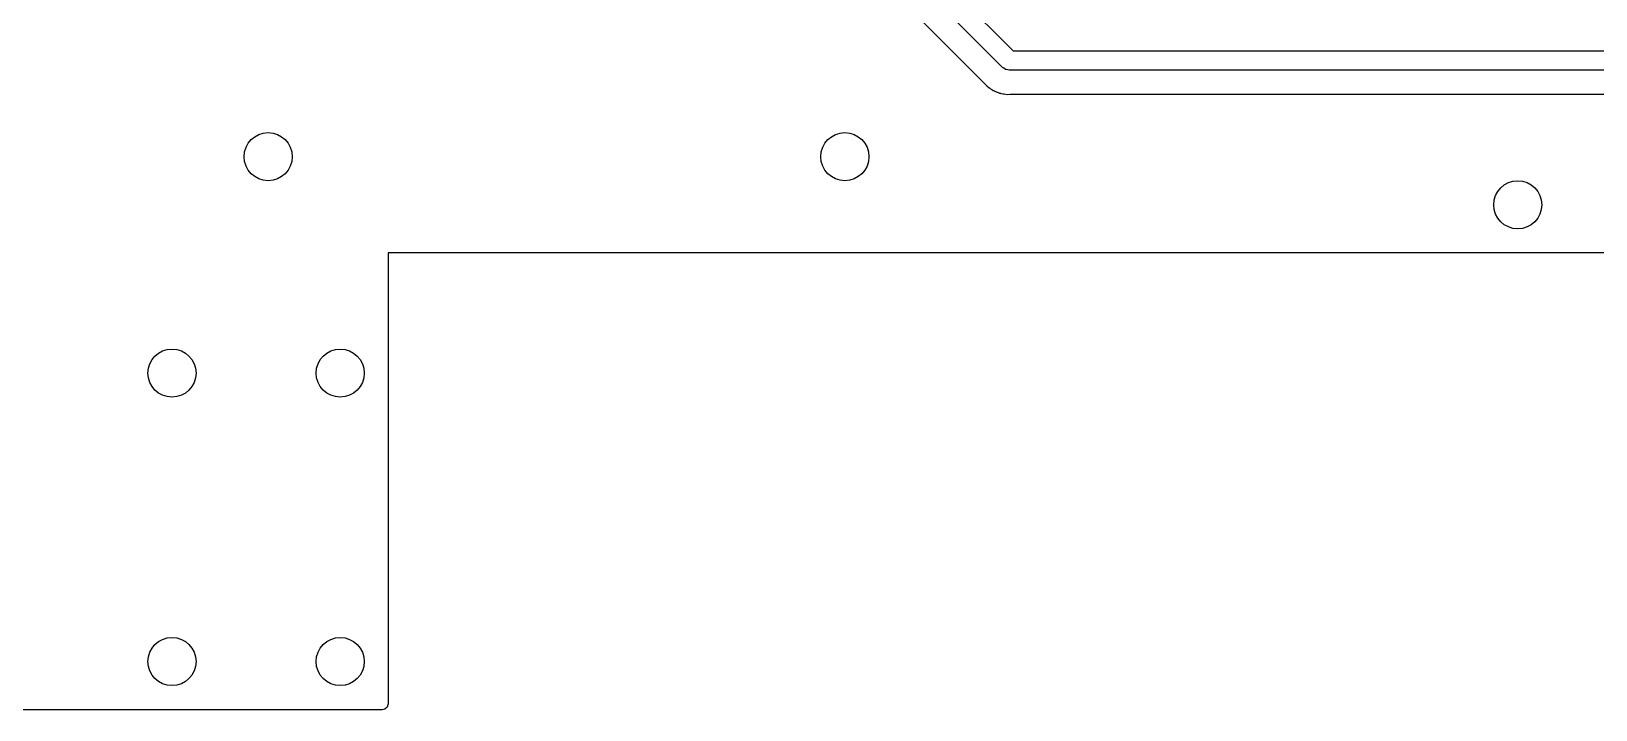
# Model space of a CAD drawing. Extents: x 0.1 to 11.5, y -4.3 to -1.1.
# Drawn here: x 1.302 to 2.584, y -2.756 to -2.2 of the extents above; entities that cross this region are included whole.
import ezdxf

# ---------------------------------------------------------------- set-up
doc = ezdxf.new("R2010")
doc.units = 0
doc.header["$MEASUREMENT"] = 0
doc.layers.add('BLACK', color=7, linetype='CONTINUOUS')

msp = doc.modelspace()

# ---------------------------------------------------------------- linework, layer by layer
at = {"layer": 'BLACK', "linetype": 'CONTINUOUS'}
for p, q in [((1.6307, -1.7409), (2.1064, -2.2165)), ((2.0976, -2.23), (1.6196, -1.752)), ((1.6097, -1.7699), (2.083, -2.2433)), ((2.1064, -2.2165), (10.3543, -2.2165)), ((2.0987, -2.2307), (2.0976, -2.23)), ((2.0997, -2.2315), (2.0987, -2.2307)), ((2.1002, -2.2316), (2.0997, -2.2315)), ((2.1005, -2.2318), (2.1002, -2.2316)), ((2.1019, -2.232), (2.1005, -2.2318)), ((2.1031, -2.2323), (2.1019, -2.232)), ((10.3511, -2.2323), (2.1031, -2.2323)), ((2.083, -2.2433), (2.0831, -2.2434)), ((2.0831, -2.2434), (2.0847, -2.2452)), ((2.0847, -2.2452), (2.0867, -2.2466)), ((2.0867, -2.2466), (2.0869, -2.2467)), ((2.0869, -2.2467), (2.0879, -2.2475)), ((2.0879, -2.2475), (2.0888, -2.2482)), ((2.0888, -2.2482), (2.089, -2.2483)), ((2.089, -2.2483), (2.0891, -2.2483)), ((2.0891, -2.2483), (2.0899, -2.2488)), ((2.0899, -2.2488), (2.0902, -2.249)), ((2.0902, -2.249), (2.0925, -2.2499)), ((2.0925, -2.2499), (2.0927, -2.2499)), ((2.0927, -2.2499), (2.0945, -2.2508)), ((2.0945, -2.2508), (2.0949, -2.2509)), ((2.0949, -2.2509), (2.0949, -2.2509)), ((2.0949, -2.2509), (2.0949, -2.2509)), ((2.0949, -2.2509), (2.0953, -2.251)), ((2.0953, -2.251), (2.0961, -2.2512)), ((2.0961, -2.2512), (2.0963, -2.2513)), ((2.0963, -2.2513), (2.0965, -2.2514)), ((2.0965, -2.2514), (2.0983, -2.2516)), ((2.0983, -2.2516), (2.0989, -2.2517)), ((2.0989, -2.2517), (2.0991, -2.2517)), ((2.0991, -2.2517), (2.1015, -2.2521)), ((2.1015, -2.2521), (2.1037, -2.252)), ((2.1037, -2.252), (2.1039, -2.252)), ((2.1039, -2.252), (2.1041, -2.252)), ((2.1041, -2.252), (10.3409, -2.252)), ((10.2165, -2.3819), (1.5945, -2.3819)), ((1.5945, -2.3819), (1.5945, -2.751)), ((1.5937, -2.7537), (1.5916, -2.7555)), ((1.5945, -2.751), (1.5937, -2.7537)), ((1.5896, -2.7559), (1.1559, -2.7559)), ((1.5916, -2.7555), (1.5896, -2.7559))]:
    msp.add_line(p, q, dxfattribs=at)
at = {"layer": 'BLACK'}
for centre in [(1.4961, -2.3031), (1.9685, -2.3031), (2.5197, -2.3425), (1.4173, -2.4803), (1.5551, -2.4803), (1.4173, -2.7165), (1.5551, -2.7165)]:
    msp.add_circle(centre, 0.0197, dxfattribs=at)

doc.saveas('drawing.dxf')
